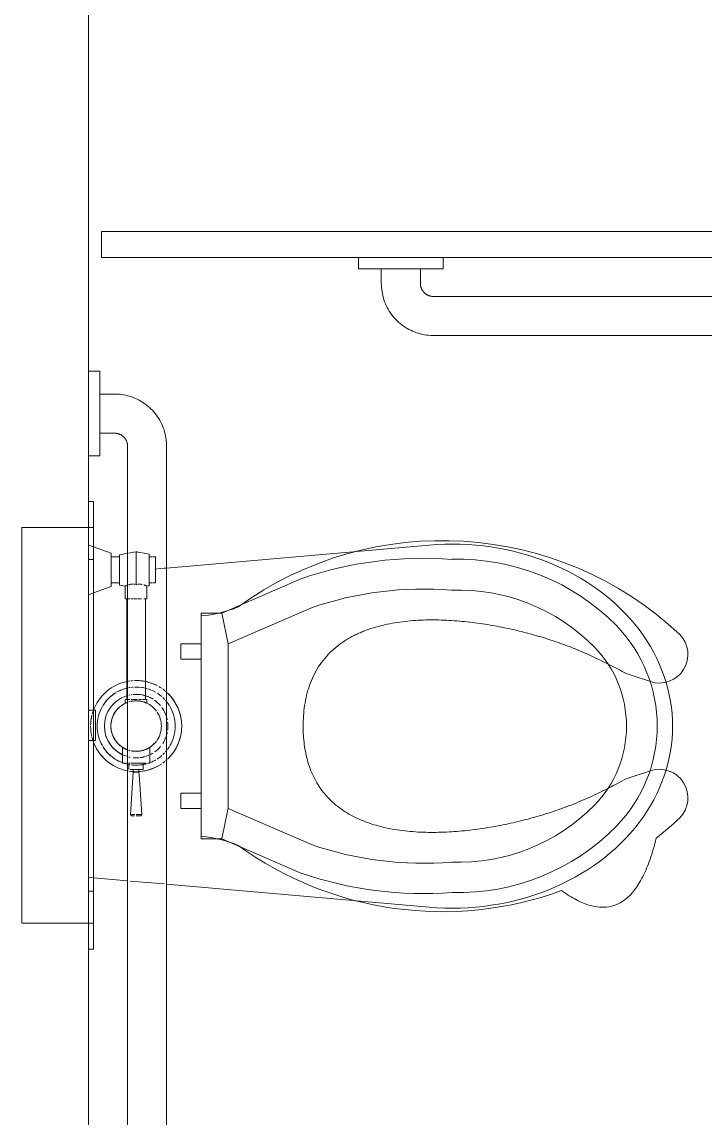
# Model space of a CAD drawing. Header units: inches. Extents: x -449 to 330, y -482 to 598.
# Drawn here: x -365.3 to -339.04, y 78.78 to 120.87 of the extents above; entities that cross this region are included whole.
import ezdxf

# ---------------------------------------------------------------- set-up
doc = ezdxf.new("R2010")
doc.units = ezdxf.units.IN
doc.header["$MEASUREMENT"] = 0
for name, color, linetype, lineweight in [('I-WALL', 2, 'Continuous', 9), ('P-SANR-FIXT', 6, 'Continuous', 9), ('Q-SPCQ', 91, 'Continuous', 9)]:
    doc.layers.add(name, color=color, linetype=linetype, lineweight=lineweight)

# ---------------------------------------------------------------- blocks, each defined once
blk = doc.blocks.new('PLMB-TOILET-WALL HUNG - PLMB-TOILET-WALL HUNG-2661669-Test Fit - Second Floor Plan')
at = {"layer": 'P-SANR-FIXT'}
for p, q in [((-6.069, 2.996), (-6.952, 13.084)), ((6.952, 13.084), (6.07, 3)), ((-3.157, 5.364), (-4.549, 8.564)), ((3.156, 5.361), (4.549, 8.564)), ((-5.65, 8.136), (-4.338, 5.118)), ((4.323, 5.118), (5.635, 8.136)), ((-4.338, 5.118), (-3.157, 5.364)), ((-4.338, 5.118), (-4.338, 4.331)), ((-3.157, 5.364), (3.142, 5.364)), ((3.142, 5.364), (4.326, 5.125)), ((4.323, 4.331), (4.323, 5.118)), ((-4.338, 4.331), (4.323, 4.331)), ((-3.157, 3.543), (-3.157, 4.331)), ((-2.567, 4.331), (-2.567, 3.543)), ((2.567, 3.543), (2.567, 4.331)), ((3.157, 4.331), (3.157, 3.543)), ((-2.567, 3.543), (-3.157, 3.543)), ((3.157, 3.543), (2.567, 3.543)), ((-6.062, 2.91), (-6.067, 2.974)), ((-6.5, 2.578), (-6.5, 2.467)), ((-6.354, 2.578), (-6.5, 2.578)), ((-6.5, 2.578), (-5.5, 2.578)), ((-5.5, 2.578), (-6.354, 2.578)), ((-6.052, 2.797), (-6.061, 2.9)), ((-6.039, 2.647), (-6.05, 2.78)), ((-6.033, 2.578), (-6.037, 2.625)), ((-5.5, 2.472), (-5.5, 2.578)), ((6.061, 2.9), (5.947, 1.6)), ((-6.623, 2.25), (-6.653, 2.08)), ((-6.609, 2.328), (-6.619, 2.274)), ((-6.563, 2.328), (-6.609, 2.328)), ((-6.609, 2.328), (-5.391, 2.328)), ((-6.366, 2.328), (-6.507, 2.328)), ((-6.5, 2.444), (-6.5, 2.328)), ((-6.354, 2.328), (-6.496, 2.328)), ((-6.496, 2.328), (-6.354, 2.328)), ((-5.661, 2.328), (-6.339, 2.328)), ((-5.671, 2.328), (-6.329, 2.328)), ((-6.329, 2.328), (-5.671, 2.328)), ((-5.504, 2.328), (-5.646, 2.328)), ((-5.646, 2.328), (-5.504, 2.328)), ((-5.493, 2.328), (-5.634, 2.328)), ((-5.5, 2.328), (-5.5, 2.444)), ((-5.391, 2.328), (-5.408, 2.328)), ((-5.382, 2.281), (-5.391, 2.328)), ((-4.885, 2.244), (-5.376, 2.244)), ((-4.885, 2.244), (-4.885, 2.228)), ((-4.885, 2.125), (-4.885, 2.244)), ((-4.885, 2.228), (-4.885, 2.125)), ((-1.655, 2.189), (-4.885, 2.189)), ((-4.885, 2.189), (-4.885, 2.131)), ((-4.885, 2.131), (-4.885, 2.189)), ((-1.51, 2.189), (-1.655, 2.189)), ((-1.027, 2.189), (-1.506, 2.189)), ((-0.877, 2.244), (-1.027, 2.244)), ((-1.027, 2.196), (-1.027, 2.243)), ((-1.027, 2.156), (-1.027, 2.071)), ((-1.027, 2.071), (-1.027, 2.156)), ((-1.027, 2.154), (-1.027, 2.087)), ((-1.027, 2.087), (-1.027, 2.154)), ((1.418, 2.354), (0.815, 2.354)), ((1.418, 2.282), (1.418, 2.346)), ((1.418, 2.2), (1.418, 2.145)), ((1.418, 2.145), (1.418, 2.2)), ((1.418, 1.828), (1.418, 2.138)), ((-6.689, 1.875), (-6.698, 1.828)), ((-6.698, 1.828), (-6.682, 1.739)), ((-6.698, 1.828), (-5.44, 1.828)), ((-6.657, 2.056), (-6.685, 1.897)), ((-6.678, 1.72), (-6.66, 1.615)), ((-5.44, 1.828), (-6.65, 1.828)), ((-4.885, 1.91), (-4.885, 2.036)), ((-4.885, 2.01), (-4.885, 1.91)), ((-4.885, 2.008), (-4.885, 1.91)), ((-4.885, 1.91), (-4.885, 2.008)), ((-4.885, 1.877), (-4.885, 1.744)), ((-4.885, 1.744), (-4.885, 1.877)), ((-4.885, 1.877), (-4.885, 1.744)), ((-4.885, 1.744), (-4.885, 1.877)), ((-4.885, 1.716), (-4.885, 1.645)), ((-4.885, 1.621), (-4.885, 1.716)), ((-4.885, 1.716), (-4.885, 1.648)), ((-4.885, 1.648), (-4.885, 1.716)), ((-1.027, 1.931), (-1.027, 2.036)), ((-1.027, 2.01), (-1.027, 1.931)), ((-1.027, 2.008), (-1.027, 1.931)), ((-1.027, 1.931), (-1.027, 2.008)), ((-1.027, 1.877), (-1.027, 1.762)), ((-1.027, 1.762), (-1.027, 1.877)), ((-1.027, 1.877), (-1.027, 1.762)), ((-1.027, 1.762), (-1.027, 1.877)), ((-1.027, 1.762), (-1.027, 1.648)), ((-1.027, 1.648), (-1.027, 1.762)), ((-1.027, 1.762), (-1.027, 1.645)), ((-1.027, 1.634), (-1.027, 1.762)), ((1.668, 2.104), (1.418, 2.104)), ((1.418, 2.067), (1.418, 2.067)), ((1.418, 2.029), (1.418, 1.952)), ((1.418, 1.959), (1.418, 2.029)), ((1.418, 2.029), (1.418, 1.959)), ((1.418, 1.828), (1.418, 1.937)), ((1.418, 1.937), (1.418, 1.828)), ((1.418, 1.931), (1.418, 1.828)), ((1.418, 1.828), (1.418, 1.77)), ((1.418, 1.628), (1.418, 1.828)), ((1.418, 1.766), (1.418, 1.828)), ((1.418, 1.828), (1.418, 1.766)), ((1.418, 1.709), (1.418, 1.628)), ((1.418, 1.629), (1.418, 1.702)), ((1.418, 1.702), (1.418, 1.629)), ((1.668, 2.104), (1.668, 2.067)), ((1.668, 2.067), (1.668, 2.104)), ((1.668, 1.96), (1.668, 2.06)), ((1.668, 2.06), (1.668, 1.828)), ((1.668, 1.828), (1.668, 1.955)), ((1.719, 1.937), (1.668, 1.937)), ((1.668, 1.828), (1.668, 1.937)), ((1.668, 1.937), (1.668, 1.828)), ((1.668, 1.719), (1.668, 1.828)), ((1.668, 1.828), (1.668, 1.719)), ((1.668, 1.702), (1.668, 1.828)), ((1.668, 1.828), (1.668, 1.596)), ((1.668, 1.719), (1.719, 1.719)), ((1.668, 1.596), (1.668, 1.701)), ((1.84, 1.942), (1.761, 1.937)), ((1.761, 1.828), (1.761, 1.937)), ((1.761, 1.937), (1.761, 1.828)), ((1.761, 1.719), (1.761, 1.828)), ((1.761, 1.828), (1.761, 1.719)), ((1.761, 1.719), (3.392, 1.605)), ((3.392, 2.051), (1.853, 1.943)), ((3.44, 2.002), (3.392, 2.051)), ((3.392, 1.828), (3.392, 2.021)), ((3.392, 2.021), (3.392, 1.828)), ((3.392, 1.645), (3.392, 1.777)), ((3.392, 1.777), (3.392, 1.645)), ((3.44, 1.828), (3.44, 2.002)), ((3.44, 2.002), (3.44, 1.828)), ((3.44, 1.653), (3.44, 1.763)), ((3.44, 1.763), (3.44, 1.653)), ((-6.657, 1.6), (-6.646, 1.535)), ((-6.64, 1.503), (-6.584, 1.186)), ((-5.416, 1.186), (-5.376, 1.412)), ((-5.376, 1.412), (-4.885, 1.412)), ((-4.885, 1.586), (-4.885, 1.494)), ((-4.885, 1.494), (-4.885, 1.586)), ((-4.885, 1.57), (-4.885, 1.498)), ((-4.885, 1.498), (-4.885, 1.57)), ((-4.885, 1.467), (-1.655, 1.467)), ((-4.885, 1.412), (-4.885, 1.456)), ((-4.885, 1.428), (-4.885, 1.412)), ((-1.655, 1.467), (-1.51, 1.467)), ((-1.506, 1.467), (-1.027, 1.467)), ((-1.027, 1.586), (-1.027, 1.505)), ((-1.027, 1.505), (-1.027, 1.586)), ((-1.027, 1.57), (-1.027, 1.506)), ((-1.027, 1.506), (-1.027, 1.57)), ((-1.027, 1.413), (-1.027, 1.459)), ((-1.027, 1.412), (-0.877, 1.412)), ((0.815, 1.302), (1.418, 1.302)), ((1.418, 1.589), (1.418, 1.589)), ((1.418, 1.539), (1.418, 1.585)), ((1.418, 1.552), (1.668, 1.552)), ((1.418, 1.492), (1.418, 1.456)), ((1.418, 1.456), (1.418, 1.492)), ((1.418, 1.302), (1.418, 1.413)), ((1.668, 1.589), (1.668, 1.589)), ((3.392, 1.605), (3.438, 1.651)), ((3.392, 1.635), (3.392, 1.635)), ((5.938, 1.5), (5.823, 0.187)), ((-6.64, 0.863), (-6.886, 0.187)), ((-6.533, 0.863), (-6.64, 0.863)), ((-6.64, 0.863), (-5.36, 0.863)), ((-6.584, 1.186), (-5.416, 1.186)), ((-6.369, 0.863), (-6.532, 0.863)), ((-6.5, 1.186), (-6.5, 0.863)), ((-6.354, 0.863), (-6.5, 0.863)), ((-6.5, 0.863), (-6.354, 0.863)), ((-6.354, 1.186), (-6.447, 1.186)), ((-6.447, 1.186), (-6.354, 1.186)), ((-6.364, 1.186), (-6.413, 1.186)), ((-5.645, 0.863), (-6.355, 0.863)), ((-5.658, 0.863), (-6.342, 0.863)), ((-6.342, 0.863), (-5.658, 0.863)), ((-5.675, 1.186), (-6.325, 1.186)), ((-5.682, 1.186), (-6.318, 1.186)), ((-6.318, 1.186), (-5.682, 1.186)), ((-5.553, 1.186), (-5.646, 1.186)), ((-5.646, 1.186), (-5.553, 1.186)), ((-5.5, 0.863), (-5.646, 0.863)), ((-5.646, 0.863), (-5.5, 0.863)), ((-5.587, 1.186), (-5.636, 1.186)), ((-5.468, 0.863), (-5.631, 0.863)), ((-5.5, 0.863), (-5.5, 1.186)), ((-5.367, 0.863), (-5.467, 0.863)), ((-5.114, 0.187), (-5.36, 0.863)), ((-6.886, 0.187), (-6.954, 0)), ((-5.046, 0), (-5.114, 0.187)), ((5.823, 0.187), (5.807, 0))]:
    blk.add_line(p, q, dxfattribs=at)
for centre, radius, start, end in [((-0.008, 16.339), 5.512, 45.6791, 134.3209), ((-0.023, 16.377), 4.293, 89.6916, 134.5053), ((0.023, 16.377), 4.293, 45.4947, 90.3084), ((2.113, 14.203), 8.522, 134.4912, 181.5235), ((-2.129, 14.203), 8.522, 358.4765, 45.5088), ((2.113, 14.203), 7.341, 134.5053, 181.9918), ((-2.113, 14.203), 7.341, 358.0082, 45.4947), ((8.013, 12.871), 14.46, 175.6152, 199.1137), ((8.013, 12.871), 13.279, 175.3479, 198.9228), ((-8.013, 12.871), 13.279, 341.0772, 4.6521), ((-8.028, 12.871), 14.46, 340.8863, 4.3848), ((-0.002, 1.828), 1.75, 90, 136.426), ((-0.002, 1.828), 1.75, 90, 135), ((-0.002, 1.828), 1.75, 43.9142, 90), ((-0.002, 1.828), 1.75, 45, 90), ((-0.002, 1.828), 1.75, 137.2827, 139.8019), ((-0.002, 1.828), 1.75, 137.2827, 139.8019), ((-0.002, 1.828), 1.5, 128.333, 131.2302), ((-0.002, 1.828), 1.5, 128.333, 131.2302), ((-0.002, 1.828), 1.5, 128.333, 131.2302), ((-0.002, 1.828), 1.5, 121.3363, 127.3478), ((-0.002, 1.828), 1.5, 121.3363, 127.3478), ((-0.002, 1.828), 1.5, 121.3363, 127.3478), ((-0.002, 1.828), 1.5, 90, 120), ((-0.002, 1.828), 1.5, 90, 120), ((-0.002, 1.828), 1.5, 90, 120), ((-0.002, 1.828), 1.22, 113.2328, 125.7849), ((-0.002, 1.828), 1.22, 113.2328, 125.7849), ((-0.002, 1.828), 1.22, 113.2328, 125.7849), ((-0.002, 1.828), 1.22, 109.3003, 112.8827), ((-0.002, 1.828), 1.22, 109.3003, 112.8827), ((-0.002, 1.828), 1.22, 109.3003, 112.8827), ((-0.002, 1.828), 1.22, 101.3031, 108.1637), ((-0.002, 1.828), 1.22, 101.3031, 108.1637), ((-0.002, 1.828), 1.22, 101.3031, 108.1637), ((-0.002, 1.828), 1.22, 90, 97.3535), ((-0.002, 1.828), 1.22, 90, 97.3535), ((-0.002, 1.828), 1.22, 90, 97.3535), ((-0.002, 1.828), 1.5, 60, 90), ((-0.002, 1.828), 1.5, 60, 90), ((-0.002, 1.828), 1.5, 60, 90), ((-0.002, 1.828), 1.22, 82.6465, 90), ((-0.002, 1.828), 1.22, 82.6465, 90), ((-0.002, 1.828), 1.22, 82.6465, 90), ((-0.002, 1.828), 1.22, 71.8363, 78.6969), ((-0.002, 1.828), 1.22, 71.8363, 78.6969), ((-0.002, 1.828), 1.22, 71.8363, 78.6969), ((-0.002, 1.828), 1.22, 67.1173, 70.9636), ((-0.002, 1.828), 1.22, 67.1173, 70.9636), ((-0.002, 1.828), 1.22, 67.1173, 70.9636), ((-0.002, 1.828), 1.22, 56.7662, 66.7672), ((-0.002, 1.828), 1.22, 56.7662, 66.7672), ((-0.002, 1.828), 1.22, 56.7662, 66.7672), ((-0.002, 1.828), 1.5, 53.0634, 58.6637), ((-0.002, 1.828), 1.5, 53.0634, 58.6637), ((-0.002, 1.828), 1.5, 53.0634, 58.6637), ((-0.002, 1.828), 1.5, 49.0028, 51.667), ((-0.002, 1.828), 1.5, 49.0028, 51.667), ((-0.002, 1.828), 1.5, 49.0028, 51.667), ((-0.002, 1.828), 1.75, 40.4694, 42.7173), ((-0.002, 1.828), 1.75, 40.4694, 42.7173), ((-0.002, 1.828), 1.75, 152.6712, 182.2778), ((-0.002, 1.828), 1.75, 152.6712, 163.7154), ((-0.002, 1.828), 1.75, 146.374, 150), ((-0.002, 1.828), 1.75, 146.374, 150), ((-0.002, 1.828), 1.75, 140.7918, 144.8171), ((-0.002, 1.828), 1.75, 140.7918, 144.8171), ((-0.002, 1.828), 1.5, 150, 152.6971), ((-0.002, 1.828), 1.5, 150, 152.6971), ((-0.002, 1.828), 1.5, 150, 152.6971), ((-0.002, 1.828), 1.5, 138.9396, 147.427), ((-0.002, 1.828), 1.5, 138.9396, 147.427), ((-0.002, 1.828), 1.5, 138.9396, 147.427), ((-0.002, 1.828), 1.5, 133.0682, 136.7267), ((-0.002, 1.828), 1.5, 133.0682, 136.7267), ((-0.002, 1.828), 1.22, 130.2245, 144.7493), ((-0.002, 1.828), 1.22, 130.2245, 144.7493), ((-0.002, 1.828), 1.22, 130.2245, 144.7493), ((-0.002, 1.828), 0.97, 126, 162), ((-0.002, 1.828), 0.97, 126, 162), ((-0.002, 1.828), 0.97, 126, 162), ((-0.002, 1.828), 0.97, 126, 162), ((-0.002, 1.828), 0.97, 126, 162), ((-0.002, 1.828), 0.97, 90, 123.5487), ((-0.002, 1.828), 0.97, 90, 123.5487), ((-0.002, 1.828), 0.97, 90, 123.5487), ((-0.002, 1.828), 0.97, 90, 123.5487), ((-0.002, 1.828), 0.97, 90, 123.5487), ((-0.002, 1.828), 0.97, 56.4513, 90), ((-0.002, 1.828), 0.97, 56.4513, 90), ((-0.002, 1.828), 0.97, 56.4513, 90), ((-0.002, 1.828), 0.97, 56.4513, 90), ((-0.002, 1.828), 0.97, 56.4513, 90), ((-0.002, 1.828), 0.97, 18, 54), ((-0.002, 1.828), 0.97, 18, 54), ((-0.002, 1.828), 0.97, 18.9277, 54), ((-0.002, 1.828), 0.97, 18.9277, 54), ((-0.002, 1.828), 0.97, 18.9277, 54), ((-0.002, 1.828), 1.22, 35.8525, 49.7755), ((-0.002, 1.828), 1.22, 35.8525, 49.7755), ((-0.002, 1.828), 1.22, 35.8525, 49.7755), ((-0.002, 1.828), 1.5, 43.355, 46.9318), ((-0.002, 1.828), 1.5, 43.355, 46.9318), ((-0.002, 1.828), 1.5, 32.573, 41.0604), ((-0.002, 1.828), 1.5, 32.573, 41.0604), ((-0.002, 1.828), 1.5, 32.573, 41.0604), ((-0.002, 1.828), 1.5, 27.3029, 30), ((-0.002, 1.828), 1.5, 27.3029, 30), ((-0.002, 1.828), 1.5, 27.3029, 30), ((-0.002, 1.828), 1.75, 35.6494, 39.2082), ((-0.002, 1.828), 1.75, 35.6494, 39.2082), ((-0.002, 1.828), 1.75, 30, 33.626), ((-0.002, 1.828), 1.75, 30, 33.626), ((-0.002, 1.828), 1.75, 350.5863, 29.2793), ((-0.002, 1.828), 1.75, 15, 29.2793), ((-0.002, 1.828), 1.75, 165.5284, 182.2778), ((-0.002, 1.828), 1.5, 168.7199, 182.6111), ((-0.002, 1.828), 1.5, 168.7199, 170.881), ((-0.002, 1.828), 1.5, 168.7199, 170.881), ((-0.002, 1.828), 1.5, 164.3442, 167.7852), ((-0.002, 1.828), 1.5, 165.568, 167.7852), ((-0.002, 1.828), 1.5, 165.568, 167.7852), ((-0.002, 1.828), 1.5, 153.3158, 163.1164), ((-0.002, 1.828), 1.5, 153.3158, 163.1164), ((-0.002, 1.828), 1.5, 153.3158, 163.1164), ((-0.002, 1.828), 1.22, 163.4865, 185.1694), ((-0.002, 1.828), 1.22, 163.4865, 169.1123), ((-0.002, 1.828), 1.22, 163.4865, 169.1123), ((-0.002, 1.828), 1.22, 156.6906, 162), ((-0.002, 1.828), 1.22, 156.6906, 162), ((-0.002, 1.828), 1.22, 156.6906, 162), ((-0.002, 1.828), 1.22, 147.8733, 156.0273), ((-0.002, 1.828), 1.22, 147.8733, 156.0273), ((-0.002, 1.828), 1.22, 147.8733, 156.0273), ((-0.002, 1.828), 0.97, 162.885, 191.5619), ((-0.002, 1.828), 0.97, 162.885, 191.5619), ((-0.002, 1.828), 0.97, 162.885, 191.5619), ((-0.002, 1.828), 0.97, 162.885, 191.5619), ((-0.002, 1.828), 0.97, 162.885, 191.5619), ((-0.002, 1.828), 0.97, 348.8323, 17.757), ((-0.002, 1.828), 0.97, 348.8323, 17.757), ((-0.002, 1.828), 0.97, 348.8323, 17.2038), ((-0.002, 1.828), 0.97, 348.8323, 17.2038), ((-0.002, 1.828), 0.97, 348.8323, 17.2038), ((-0.002, 1.828), 1.22, 24.7128, 32.1267), ((-0.002, 1.828), 1.22, 26.3218, 32.1267), ((-0.002, 1.828), 1.22, 26.3218, 32.1267), ((-0.002, 1.828), 1.22, 18, 23.3094), ((-0.002, 1.828), 1.22, 6.9915, 16.5135), ((-0.002, 1.828), 1.22, 14.3433, 16.5135), ((-0.002, 1.828), 1.22, 14.3433, 16.5135), ((-0.002, 1.828), 1.22, 12.0766, 14.1831), ((-0.002, 1.828), 1.22, 12.0766, 14.1831), ((-0.002, 1.828), 1.5, 20.9914, 27.2542), ((-0.002, 1.828), 1.5, 20.9914, 27.2542), ((-0.002, 1.828), 1.5, 16.8836, 27.2542), ((-0.002, 1.828), 1.5, 12.2148, 15.6558), ((-0.002, 1.828), 1.5, 12.2148, 14.8072), ((-0.002, 1.828), 1.5, 12.2148, 14.8072), ((-0.002, 1.828), 1.5, 9.5665, 11.9394), ((-0.002, 1.828), 1.5, 9.5665, 11.9394), ((-0.002, 1.828), 1.5, 352.6389, 11.9394), ((-0.002, 1.828), 1.75, 350.5863, 14.4716), ((-0.002, 1.828), 1.75, 183.7111, 186.6935), ((-0.002, 1.828), 1.75, 183.7111, 186.6935), ((-0.002, 1.828), 1.5, 176.1133, 182.6111), ((-0.002, 1.828), 1.5, 176.1133, 182.6111), ((-0.002, 1.828), 1.5, 184.3296, 187.216), ((-0.002, 1.828), 1.5, 184.3296, 187.216), ((-0.002, 1.828), 1.5, 184.3296, 187.7736), ((-0.002, 1.828), 1.22, 173.0085, 185.1694), ((-0.002, 1.828), 1.22, 173.0085, 185.1694), ((-0.002, 1.828), 1.22, 6.9978, 10.0475), ((-0.002, 1.828), 1.22, 6.9978, 10.0475), ((-0.002, 1.828), 1.22, 354.8306, 5.3198), ((-0.002, 1.828), 1.22, 2.2489, 5.0412), ((-0.002, 1.828), 1.22, 2.2489, 5.0412), ((-0.002, 1.828), 1.22, 354.9588, 357.4676), ((-0.002, 1.828), 1.22, 354.9588, 357.4676), ((-0.002, 1.828), 1.5, 357.9395, 8.7191), ((-0.002, 1.828), 1.5, 357.9395, 8.7191), ((-0.002, 1.828), 1.5, 352.6389, 357.5465), ((-0.002, 1.828), 1.5, 352.6389, 357.5465), ((-0.002, 1.828), 1.75, 187.7976, 189.6706), ((-0.002, 1.828), 1.75, 187.7976, 189.6706), ((-0.002, 1.828), 1.75, 191.005, 250.0144), ((-0.002, 1.828), 1.75, 191.005, 250.0144), ((-0.002, 1.828), 1.5, 189.0972, 191.2601), ((-0.002, 1.828), 1.5, 189.0972, 191.2601), ((-0.002, 1.828), 1.5, 189.0972, 191.2601), ((-0.002, 1.828), 1.5, 192.8316, 210), ((-0.002, 1.828), 1.5, 195.6558, 210), ((-0.002, 1.828), 1.5, 195.6558, 210), ((-0.002, 1.828), 1.22, 186.9915, 189.2324), ((-0.002, 1.828), 1.22, 190.8616, 193.4157), ((-0.002, 1.828), 1.22, 190.8616, 193.4157), ((-0.002, 1.828), 1.22, 190.8616, 193.4157), ((-0.002, 1.828), 1.22, 198, 270), ((-0.002, 1.828), 1.22, 198, 270), ((-0.002, 1.828), 1.22, 198, 270), ((-0.002, 1.828), 0.97, 193.662, 196.8426), ((-0.002, 1.828), 0.97, 193.662, 196.8426), ((-0.002, 1.828), 0.97, 193.662, 196.8426), ((-0.002, 1.828), 0.97, 193.662, 196.8426), ((-0.002, 1.828), 0.97, 193.662, 196.8426), ((-0.002, 1.828), 0.97, 199.5414, 270), ((-0.002, 1.828), 0.97, 199.5414, 234), ((-0.002, 1.828), 0.97, 199.5414, 270), ((-0.002, 1.828), 0.97, 199.5414, 270), ((-0.002, 1.828), 0.97, 199.5414, 270), ((-0.002, 1.828), 0.97, 270, 339.9012), ((-0.002, 1.828), 0.97, 270, 339.9012), ((-0.002, 1.828), 0.97, 270, 339.9012), ((-0.002, 1.828), 0.97, 270, 339.9012), ((-0.002, 1.828), 1.22, 270, 342), ((-0.002, 1.828), 1.22, 270, 333.6782), ((-0.002, 1.828), 1.22, 270, 333.6782), ((-0.002, 1.828), 1.75, 288.1945, 348.7574), ((-0.002, 1.828), 1.75, 288.3025, 348.7574), ((-0.002, 1.828), 0.97, 306, 339.9012), ((-0.002, 1.828), 0.97, 343.4052, 346.338), ((-0.002, 1.828), 0.97, 343.4052, 346.338), ((-0.002, 1.828), 0.97, 343.4052, 346.338), ((-0.002, 1.828), 0.97, 343.4052, 346.338), ((-0.002, 1.828), 0.97, 343.4052, 346.338), ((-0.002, 1.828), 1.22, 346.8321, 349.1384), ((-0.002, 1.828), 1.5, 330, 346.8836), ((-0.002, 1.828), 1.5, 330, 339.0086), ((-0.002, 1.828), 1.5, 330, 339.0086), ((-0.002, 1.828), 1.5, 348.995, 350.9028), ((-0.002, 1.828), 1.5, 211.1945, 238.6637), ((-0.002, 1.828), 1.5, 211.1945, 223.2733), ((-0.002, 1.828), 1.5, 211.1945, 238.6637), ((-0.002, 1.828), 0.97, 234, 270), ((-0.002, 1.828), 0.97, 270, 306), ((-0.002, 1.828), 1.5, 301.3363, 328.8055), ((-0.002, 1.828), 1.5, 301.3363, 328.8055), ((-0.002, 1.828), 1.5, 316.7267, 328.8055), ((-0.002, 1.828), 1.5, 226.9318, 238.6637), ((-0.002, 1.828), 1.5, 240, 270), ((-0.002, 1.828), 1.5, 240, 270), ((-0.002, 1.828), 1.5, 240, 270), ((-0.002, 1.828), 1.5, 270, 300), ((-0.002, 1.828), 1.5, 270, 300), ((-0.002, 1.828), 1.5, 270, 300), ((-0.002, 1.828), 1.5, 301.3363, 313.0682), ((-0.002, 1.828), 1.75, 250.0144, 251.7617), ((-0.002, 1.828), 1.75, 250.0144, 251.6975), ((-0.002, 1.828), 1.75, 252.3604, 254.9222), ((-0.002, 1.828), 1.75, 252.3604, 254.9222), ((-0.002, 1.828), 1.75, 256.1621, 268.9847), ((-0.002, 1.828), 1.75, 256.1621, 268.9847), ((-0.002, 1.828), 1.75, 270, 283.0473), ((-0.002, 1.828), 1.75, 270, 283.0473), ((-0.002, 1.828), 1.75, 284.0226, 286.2077), ((-0.002, 1.828), 1.75, 284.0226, 286.2077), ((-0.002, 1.828), 1.75, 286.6423, 288.1945), ((-0.002, 1.828), 1.75, 286.6423, 288.1945)]:
    blk.add_arc(centre, radius, start, end, dxfattribs=at)
blk.add_ellipse((0, 13.976), major_axis=(0, 8.465), ratio=0.825581, start_param=4.606811, end_param=7.95956, dxfattribs=at)
for points, knots in [([(-5.425, 2.123), (-5.425, 2.125), (-5.423, 2.13), (-5.421, 2.139), (-5.415, 2.154), (-5.407, 2.174), (-5.4, 2.192), (-5.394, 2.204), (-5.391, 2.212), (-5.388, 2.22), (-5.385, 2.228), (-5.379, 2.24), (-5.377, 2.244), (-5.376, 2.244)], [-0.5, -0.5, -0.5, -0.5, -0.484375, -0.46875, -0.4375, -0.375, -0.3125, -0.28125, -0.25, -0.21875, -0.1875, -0.125, 0, 0, 0, 0]), ([(-5.391, 2.212), (-5.392, 2.209), (-5.394, 2.204), (-5.4, 2.192), (-5.407, 2.174), (-5.415, 2.154), (-5.421, 2.139), (-5.423, 2.13), (-5.425, 2.125), (-5.425, 2.123)], [-0.75, -0.75, -0.75, -0.75, -0.71875, -0.6875, -0.625, -0.5625, -0.53125, -0.515625, -0.5, -0.5, -0.5, -0.5]), ([(-5.376, 2.244), (-5.377, 2.244), (-5.379, 2.24), (-5.385, 2.228), (-5.388, 2.22), (-5.39, 2.215), (-5.391, 2.212)], [-1, -1, -1, -1, -0.875, -0.8125, -0.78125, -0.75, -0.75, -0.75, -0.75]), ([(-0.922, 2.135), (-0.92, 2.141), (-0.914, 2.157), (-0.906, 2.176), (-0.9, 2.192), (-0.896, 2.203), (-0.893, 2.212), (-0.888, 2.223), (-0.882, 2.239), (-0.879, 2.244), (-0.877, 2.244)], [0.7634839, 0.7634839, 0.7634839, 0.7634839, 0.7857143, 0.8214286, 0.8392857, 0.8571429, 0.875, 0.8928571, 0.9285714, 1, 1, 1, 1]), ([(-0.896, 2.202), (-0.897, 2.199), (-0.9, 2.192), (-0.906, 2.176), (-0.914, 2.157), (-0.92, 2.141), (-0.922, 2.135)], [0.14285714, 0.14285714, 0.14285714, 0.14285714, 0.16071429, 0.17857143, 0.21428571, 0.23651612, 0.23651612, 0.23651612, 0.23651612]), ([(-0.877, 2.244), (-0.879, 2.244), (-0.882, 2.239), (-0.888, 2.223), (-0.893, 2.212), (-0.895, 2.206), (-0.896, 2.202)], [0, 0, 0, 0, 0.0714286, 0.1071429, 0.125, 0.1428571, 0.1428571, 0.1428571, 0.1428571]), ([(0.814, 2.353), (0.814, 2.353), (0.815, 2.351), (0.819, 2.345), (0.822, 2.34)], [0.50009069, 0.50009069, 0.50009069, 0.50009069, 0.53571429, 0.57142857, 0.57142857, 0.57142857, 0.57142857]), ([(0.822, 2.34), (0.819, 2.345), (0.815, 2.351), (0.814, 2.353), (0.814, 2.353), (0.814, 2.353)], [0.42857143, 0.42857143, 0.42857143, 0.42857143, 0.46428571, 0.5, 0.50009069, 0.50009069, 0.50009069, 0.50009069]), ([(0.869, 2.254), (0.866, 2.26), (0.858, 2.277), (0.845, 2.302), (0.835, 2.318), (0.831, 2.325), (0.83, 2.326)], [0.30156368, 0.30156368, 0.30156368, 0.30156368, 0.32142857, 0.35714286, 0.39285714, 0.39590374, 0.39590374, 0.39590374, 0.39590374]), ([(0.877, 2.239), (0.879, 2.233), (0.89, 2.209), (0.902, 2.181), (0.91, 2.158), (0.91, 2.157)], [0.71472113, 0.71472113, 0.71472113, 0.71472113, 0.73214286, 0.78571429, 0.78624419, 0.78624419, 0.78624419, 0.78624419]), ([(0.914, 2.148), (0.913, 2.151), (0.906, 2.17), (0.893, 2.202), (0.882, 2.227), (0.877, 2.239)], [0.20737899, 0.20737899, 0.20737899, 0.20737899, 0.21428571, 0.25, 0.28571429, 0.28571429, 0.28571429, 0.28571429]), ([(0.923, 2.121), (0.926, 2.109), (0.932, 2.089), (0.938, 2.068), (0.94, 2.059)], [0.81353969, 0.81353969, 0.81353969, 0.81353969, 0.83928571, 0.85714286, 0.85714286, 0.85714286, 0.85714286]), ([(-5.441, 2.06), (-5.441, 2.06), (-5.444, 2.049), (-5.448, 2.031), (-5.451, 2.007), (-5.452, 1.988), (-5.453, 1.969), (-5.453, 1.943), (-5.452, 1.922), (-5.451, 1.907), (-5.451, 1.905)], [-0.3755513, -0.3755513, -0.3755513, -0.3755513, -0.375, -0.3125, -0.28125, -0.25, -0.21875, -0.1875, -0.125, -0.1179533, -0.1179533, -0.1179533, -0.1179533]), ([(-5.451, 1.905), (-5.451, 1.907), (-5.452, 1.922), (-5.453, 1.943), (-5.453, 1.969), (-5.452, 1.988), (-5.451, 2.007), (-5.448, 2.031), (-5.444, 2.049), (-5.441, 2.06), (-5.441, 2.06)], [-0.8820467, -0.8820467, -0.8820467, -0.8820467, -0.875, -0.8125, -0.78125, -0.75, -0.71875, -0.6875, -0.625, -0.6244487, -0.6244487, -0.6244487, -0.6244487]), ([(-5.452, 1.718), (-5.453, 1.714), (-5.453, 1.703), (-5.453, 1.686), (-5.452, 1.667), (-5.451, 1.649), (-5.448, 1.631), (-5.447, 1.62), (-5.446, 1.615)], [-0.8314085, -0.8314085, -0.8314085, -0.8314085, -0.8125, -0.78125, -0.75, -0.71875, -0.6875, -0.6606043, -0.6606043, -0.6606043, -0.6606043]), ([(-5.446, 1.615), (-5.447, 1.62), (-5.448, 1.631), (-5.451, 1.649), (-5.452, 1.667), (-5.453, 1.686), (-5.453, 1.703), (-5.453, 1.714), (-5.453, 1.718)], [-0.3393957, -0.3393957, -0.3393957, -0.3393957, -0.3125, -0.28125, -0.25, -0.21875, -0.1875, -0.1685915, -0.1685915, -0.1685915, -0.1685915]), ([(-5.44, 1.828), (-5.446, 1.8), (-5.449, 1.772), (-5.451, 1.744), (-5.451, 1.742)], [-1, -1, -1, -1, -0.875, -0.8697106, -0.8697106, -0.8697106, -0.8697106]), ([(-5.451, 1.742), (-5.451, 1.744), (-5.449, 1.772), (-5.446, 1.8), (-5.44, 1.828)], [-0.1302894, -0.1302894, -0.1302894, -0.1302894, -0.125, 0, 0, 0, 0]), ([(-0.967, 1.922), (-0.968, 1.907), (-0.969, 1.891), (-0.97, 1.876), (-0.97, 1.875)], [0.42857143, 0.42857143, 0.42857143, 0.42857143, 0.46428571, 0.46442888, 0.46442888, 0.46442888, 0.46442888]), ([(-0.97, 1.875), (-0.97, 1.876), (-0.969, 1.891), (-0.968, 1.907), (-0.967, 1.922)], [0.53557112, 0.53557112, 0.53557112, 0.53557112, 0.53571429, 0.57142857, 0.57142857, 0.57142857, 0.57142857]), ([(-0.943, 2.059), (-0.943, 2.056), (-0.947, 2.04), (-0.954, 2.01), (-0.961, 1.969), (-0.965, 1.941), (-0.966, 1.928)], [0.3134993, 0.3134993, 0.3134993, 0.3134993, 0.3214286, 0.3571429, 0.3928571, 0.4235631, 0.4235631, 0.4235631, 0.4235631]), ([(-0.966, 1.928), (-0.965, 1.941), (-0.961, 1.969), (-0.954, 2.01), (-0.947, 2.04), (-0.943, 2.056), (-0.943, 2.059)], [0.5764369, 0.5764369, 0.5764369, 0.5764369, 0.6071429, 0.6428571, 0.6785714, 0.6865007, 0.6865007, 0.6865007, 0.6865007]), ([(-0.965, 1.718), (-0.964, 1.709), (-0.961, 1.684), (-0.956, 1.655), (-0.952, 1.636), (-0.95, 1.631)], [0.58433901, 0.58433901, 0.58433901, 0.58433901, 0.60714286, 0.64285714, 0.65658372, 0.65658372, 0.65658372, 0.65658372]), ([(-0.95, 1.631), (-0.952, 1.636), (-0.956, 1.655), (-0.961, 1.684), (-0.964, 1.709), (-0.965, 1.718)], [0.34341628, 0.34341628, 0.34341628, 0.34341628, 0.35714286, 0.39285714, 0.41566099, 0.41566099, 0.41566099, 0.41566099]), ([(0.941, 2.056), (0.945, 2.04), (0.952, 2.005), (0.958, 1.969), (0.961, 1.95)], [0.85940884, 0.85940884, 0.85940884, 0.85940884, 0.89285714, 0.92881363, 0.92881363, 0.92881363, 0.92881363]), ([(0.967, 1.879), (0.965, 1.903), (0.961, 1.946), (0.952, 2.005), (0.945, 2.04), (0.941, 2.056)], [0.0291386, 0.0291386, 0.0291386, 0.0291386, 0.0714286, 0.1071429, 0.1410695, 0.1410695, 0.1410695, 0.1410695]), ([(0.949, 1.638), (0.95, 1.642), (0.956, 1.673), (0.963, 1.716), (0.965, 1.759), (0.966, 1.77)], [0.88501695, 0.88501695, 0.88501695, 0.88501695, 0.89285714, 0.94642857, 0.96662373, 0.96662373, 0.96662373, 0.96662373]), ([(0.96, 1.706), (0.96, 1.706), (0.958, 1.687), (0.954, 1.664), (0.95, 1.642), (0.949, 1.638)], [0.07118637, 0.07118637, 0.07118637, 0.07118637, 0.07142857, 0.10714286, 0.11459334, 0.11459334, 0.11459334, 0.11459334]), ([(0.961, 1.944), (0.962, 1.937), (0.964, 1.915), (0.966, 1.893), (0.966, 1.878)], [0.93198493, 0.93198493, 0.93198493, 0.93198493, 0.94642857, 0.97096019, 0.97096019, 0.97096019, 0.97096019]), ([(-5.442, 1.596), (-5.442, 1.596), (-5.439, 1.584), (-5.435, 1.568), (-5.43, 1.55), (-5.428, 1.542), (-5.427, 1.538), (-5.426, 1.537)], [-0.6254637, -0.6254637, -0.6254637, -0.6254637, -0.625, -0.5625, -0.53125, -0.515625, -0.5081928, -0.5081928, -0.5081928, -0.5081928]), ([(-5.426, 1.537), (-5.427, 1.538), (-5.428, 1.542), (-5.43, 1.55), (-5.435, 1.568), (-5.439, 1.584), (-5.442, 1.596), (-5.442, 1.596)], [-0.4918072, -0.4918072, -0.4918072, -0.4918072, -0.484375, -0.46875, -0.4375, -0.375, -0.3745363, -0.3745363, -0.3745363, -0.3745363]), ([(-5.414, 1.498), (-5.412, 1.493), (-5.406, 1.479), (-5.4, 1.464), (-5.394, 1.452), (-5.392, 1.446), (-5.391, 1.444)], [-0.4187727, -0.4187727, -0.4187727, -0.4187727, -0.375, -0.3125, -0.28125, -0.25, -0.25, -0.25, -0.25]), ([(-5.376, 1.412), (-5.377, 1.412), (-5.379, 1.416), (-5.385, 1.428), (-5.388, 1.436), (-5.391, 1.444), (-5.394, 1.452), (-5.4, 1.464), (-5.406, 1.479), (-5.412, 1.493), (-5.414, 1.498)], [-1, -1, -1, -1, -0.875, -0.8125, -0.78125, -0.75, -0.71875, -0.6875, -0.625, -0.5812273, -0.5812273, -0.5812273, -0.5812273]), ([(-5.391, 1.444), (-5.39, 1.441), (-5.388, 1.436), (-5.385, 1.428), (-5.379, 1.416), (-5.377, 1.412), (-5.376, 1.412)], [-0.25, -0.25, -0.25, -0.25, -0.21875, -0.1875, -0.125, 0, 0, 0, 0]), ([(-0.914, 1.5), (-0.911, 1.491), (-0.906, 1.479), (-0.9, 1.464), (-0.896, 1.453), (-0.893, 1.444), (-0.888, 1.432), (-0.882, 1.417), (-0.879, 1.412), (-0.877, 1.412)], [0.7897424, 0.7897424, 0.7897424, 0.7897424, 0.8214286, 0.8392857, 0.8571429, 0.875, 0.8928571, 0.9285714, 1, 1, 1, 1]), ([(-0.877, 1.412), (-0.879, 1.412), (-0.882, 1.417), (-0.888, 1.432), (-0.893, 1.444), (-0.896, 1.453), (-0.9, 1.464), (-0.906, 1.479), (-0.911, 1.491), (-0.914, 1.5)], [0, 0, 0, 0, 0.0714286, 0.1071429, 0.125, 0.1428571, 0.1607143, 0.1785714, 0.2102576, 0.2102576, 0.2102576, 0.2102576]), ([(0.822, 1.315), (0.819, 1.311), (0.815, 1.305), (0.813, 1.302), (0.815, 1.305), (0.822, 1.316), (0.837, 1.34), (0.856, 1.375), (0.873, 1.408), (0.888, 1.442), (0.9, 1.471), (0.908, 1.491)], [0.4285714, 0.4285714, 0.4285714, 0.4285714, 0.4642857, 0.5, 0.5357143, 0.5714286, 0.625, 0.6785714, 0.7053571, 0.7321429, 0.7800997, 0.7800997, 0.7800997, 0.7800997]), ([(0.876, 1.417), (0.871, 1.405), (0.86, 1.383), (0.844, 1.354), (0.831, 1.33), (0.824, 1.32), (0.822, 1.315)], [0.2857143, 0.2857143, 0.2857143, 0.2857143, 0.3214286, 0.3571429, 0.3928571, 0.428453, 0.428453, 0.428453, 0.428453]), ([(0.908, 1.491), (0.903, 1.478), (0.892, 1.452), (0.882, 1.429), (0.877, 1.417)], [0.21937786, 0.21937786, 0.21937786, 0.21937786, 0.25, 0.28527887, 0.28527887, 0.28527887, 0.28527887]), ([(0.926, 1.546), (0.929, 1.554), (0.934, 1.571), (0.938, 1.589), (0.94, 1.597)], [0.82111601, 0.82111601, 0.82111601, 0.82111601, 0.83928571, 0.85714286, 0.85714286, 0.85714286, 0.85714286])]:
    blk.add_open_spline(points, degree=3, knots=knots, dxfattribs=at)
for points in [[(0.94, 2.059), (0.935, 2.08), (0.929, 2.101), (0.923, 2.121)], [(-5.448, 1.876), (-5.446, 1.86), (-5.443, 1.844), (-5.44, 1.828)], [(-5.44, 1.828), (-5.443, 1.844), (-5.446, 1.86), (-5.448, 1.876)], [(0.966, 1.77), (0.965, 1.751), (0.963, 1.732), (0.961, 1.714)], [(0.94, 1.596), (0.936, 1.579), (0.931, 1.562), (0.926, 1.546)]]:
    blk.add_open_spline(points, degree=3, dxfattribs=at)
blk = doc.blocks.new('Toilet-Accessory-Kohler-Stronghold-Seat-K-4731-S - 0-White-2661670-Test Fit - Second Floor Plan')
at = {"layer": 'Q-SPCQ'}
blk.add_line((4.486, -15.159), (-3.986, -15.159), dxfattribs=at)
for centre, radius, start, end in [((-2.507, 2.442), 1.101, 342.0438, 134.1948), ((3.007, 2.442), 1.101, 45.8052, 197.9562), ((6.493, -5.896), 13.368, 136.9397, 215.946), ((-5.993, -5.896), 13.368, 37.9489, 43.0603), ((-53.148, 18.854), 54.335, 341.0035, 342.0438), ((53.648, 18.854), 54.335, 197.9562, 198.9965), ((-5.993, -5.896), 13.368, 324.054, 20.0511), ((-8.495, -15.504), 4.523, 4.3746, 22.9101), ((8.995, -15.504), 4.523, 157.0899, 175.6254)]:
    blk.add_arc(centre, radius, start, end, dxfattribs=at)
for points, knots in [([(4.548, 2.325), (4.842, 2.253), (5.38, 2.097), (6.042, 1.82), (6.729, 1.394), (7.224, 0.756), (7.233, -0.024), (6.948, -0.732), (6.709, -1.115), (6.565, -1.313)], [-1, -1, -1, -1, -0.888889, -0.777778, -0.666667, -0.444444, -0.222222, -0.111111, 0, 0, 0, 0]), ([(-1.772, 1.167), (-1.883, 0.966), (-2.098, 0.559), (-2.406, -0.068), (-2.685, -0.703), (-2.934, -1.349), (-3.153, -2.011), (-3.345, -2.688), (-3.505, -3.37), (-3.642, -4.084), (-3.751, -4.842), (-3.82, -5.638), (-3.839, -6.433), (-3.803, -7.096), (-3.738, -7.623), (-3.679, -7.95), (-3.62, -8.209), (-3.57, -8.402), (-3.513, -8.593), (-3.449, -8.781), (-3.377, -8.967), (-3.298, -9.151), (-3.211, -9.331), (-3.115, -9.504), (-3.01, -9.673), (-2.858, -9.893), (-2.648, -10.149), (-2.358, -10.421), (-2.04, -10.658), (-1.692, -10.85), (-1.384, -10.979), (-1.133, -11.061), (-0.874, -11.129), (-0.545, -11.191), (-0.151, -11.236), (0.116, -11.244), (0.25, -11.242)], [-1, -1, -1, -1, -0.953947, -0.907895, -0.861842, -0.815789, -0.769737, -0.723684, -0.677632, -0.631579, -0.578947, -0.526316, -0.473684, -0.421053, -0.394737, -0.368421, -0.355263, -0.342105, -0.328947, -0.315789, -0.302632, -0.289474, -0.276316, -0.263158, -0.25, -0.236842, -0.210526, -0.184211, -0.157895, -0.131579, -0.105263, -0.092105, -0.078947, -0.052632, -0.026316, 0, 0, 0, 0]), ([(0.25, -11.242), (0.486, -11.245), (0.834, -11.224), (1.293, -11.146), (1.636, -11.064), (1.961, -10.95), (2.279, -10.806), (2.576, -10.631), (2.856, -10.42), (3.113, -10.182), (3.339, -9.921), (3.539, -9.634), (3.713, -9.335), (3.835, -9.07), (3.921, -8.854), (4.001, -8.637), (4.084, -8.357), (4.17, -8.001), (4.237, -7.626), (4.303, -7.098), (4.339, -6.436), (4.32, -5.639), (4.251, -4.844), (4.138, -4.051), (4.011, -3.404), (3.891, -2.887), (3.791, -2.5), (3.682, -2.117), (3.562, -1.735), (3.426, -1.339), (3.279, -0.946), (3.124, -0.567), (2.962, -0.196), (2.793, 0.161), (2.563, 0.624), (2.39, 0.954), (2.272, 1.167)], [-1, -1, -1, -1, -0.953947, -0.930921, -0.907895, -0.884868, -0.861842, -0.838816, -0.815789, -0.792763, -0.769737, -0.746711, -0.723684, -0.700658, -0.689145, -0.677632, -0.654605, -0.631579, -0.605263, -0.578947, -0.526316, -0.473684, -0.421053, -0.368421, -0.315789, -0.289474, -0.263158, -0.236842, -0.210526, -0.184211, -0.157895, -0.131579, -0.105263, -0.078947, -0.052632, 0, 0, 0, 0])]:
    blk.add_open_spline(points, degree=3, knots=knots, dxfattribs=at)
blk = doc.blocks.new('Seat-Cover-Dispenser_Bobrick_B-301 _1_ - B-301-2600247-Test Fit - Second Floor Plan')
at = {"layer": 'Q-SPCQ'}
for p, q in [((-362.737, 85.268), (-362.737, 102.456)), ((-362.549, 102.456), (-362.737, 102.456)), ((-362.549, 102.456), (-362.737, 102.456)), ((-362.549, 101.456), (-362.549, 102.456)), ((-362.549, 102.456), (-362.549, 85.268)), ((-365.299, 86.268), (-365.299, 101.456)), ((-362.737, 101.456), (-365.299, 101.456)), ((-362.737, 101.456), (-362.737, 86.268)), ((-362.549, 101.456), (-362.737, 101.456)), ((-362.549, 101.456), (-362.737, 101.456)), ((-362.549, 101.456), (-362.737, 101.456)), ((-362.549, 101.456), (-362.737, 101.456)), ((-362.549, 100.226), (-362.549, 101.456)), ((-362.549, 86.268), (-362.549, 101.456)), ((-362.549, 101.456), (-362.549, 100.226)), ((-362.549, 101.456), (-362.549, 100.226)), ((-362.549, 86.268), (-362.549, 101.456)), ((-362.737, 100.226), (-362.549, 100.226)), ((-362.549, 100.226), (-362.737, 100.226)), ((-362.737, 87.498), (-362.737, 100.226)), ((-362.737, 100.226), (-362.737, 87.498)), ((-362.549, 94.423), (-362.549, 100.226)), ((-362.549, 100.226), (-362.549, 94.423)), ((-362.549, 100.226), (-362.549, 94.423)), ((-362.549, 87.498), (-362.549, 100.226)), ((-362.549, 100.226), (-362.549, 87.498)), ((-362.549, 94.442), (-362.737, 94.442)), ((-362.737, 94.442), (-362.737, 94.423)), ((-362.737, 93.282), (-362.737, 94.442)), ((-362.737, 94.423), (-362.737, 94.205)), ((-362.471, 94.442), (-362.549, 94.442)), ((-362.549, 94.272), (-362.549, 94.337)), ((-362.549, 94.337), (-362.549, 94.272)), ((-362.549, 94.337), (-362.549, 94.272)), ((-362.471, 94.442), (-362.471, 93.282)), ((-362.471, 94.423), (-362.471, 94.442)), ((-362.471, 93.452), (-362.471, 94.423)), ((-362.549, 94.152), (-362.549, 94.237)), ((-362.549, 94.237), (-362.549, 94.152)), ((-362.549, 94.237), (-362.549, 94.152)), ((-362.549, 93.712), (-362.549, 94.111)), ((-362.549, 94.111), (-362.549, 93.712)), ((-362.549, 94.111), (-362.549, 93.712)), ((-362.737, 93.519), (-362.737, 93.452)), ((-362.737, 93.452), (-362.737, 93.302)), ((-362.549, 93.572), (-362.549, 93.671)), ((-362.549, 93.671), (-362.549, 93.572)), ((-362.549, 93.671), (-362.549, 93.572)), ((-362.549, 93.452), (-362.549, 93.537)), ((-362.549, 93.537), (-362.549, 93.452)), ((-362.549, 93.537), (-362.549, 93.452)), ((-362.471, 93.302), (-362.471, 93.452)), ((-362.737, 93.302), (-362.737, 93.282)), ((-362.737, 93.282), (-362.549, 93.282)), ((-362.549, 93.36), (-362.549, 93.425)), ((-362.549, 93.425), (-362.549, 93.36)), ((-362.549, 93.425), (-362.549, 93.36)), ((-362.549, 87.498), (-362.549, 93.302)), ((-362.549, 93.302), (-362.549, 87.498)), ((-362.549, 93.302), (-362.549, 87.498)), ((-362.549, 93.282), (-362.471, 93.282)), ((-362.471, 93.282), (-362.471, 93.302)), ((-362.737, 87.498), (-362.549, 87.498)), ((-362.549, 87.498), (-362.737, 87.498)), ((-362.549, 86.268), (-362.549, 87.498)), ((-362.549, 87.498), (-362.549, 86.268)), ((-362.549, 87.498), (-362.549, 86.268)), ((-365.299, 86.268), (-362.737, 86.268)), ((-362.737, 86.268), (-362.549, 86.268)), ((-362.549, 86.268), (-362.737, 86.268)), ((-362.737, 86.268), (-362.549, 86.268)), ((-362.549, 86.268), (-362.737, 86.268)), ((-362.549, 85.268), (-362.549, 86.268)), ((-362.737, 85.268), (-362.549, 85.268)), ((-362.549, 85.268), (-362.737, 85.268))]:
    blk.add_line(p, q, dxfattribs=at)
blk = doc.blocks.new('Grab-Bar_Bobrick_B-6806 - 36W Standard-2661672-Test Fit - Second Floor Plan')
at = {"layer": 'Q-SPCQ'}
for p, q in [((-362.299, 107.457), (-362.737, 107.457)), ((-362.299, 107.457), (-362.299, 104.205)), ((-362.299, 106.584), (-362.299, 107.457)), ((-361.737, 106.581), (-362.299, 106.581)), ((-362.299, 105.407), (-362.299, 106.581)), ((-362.299, 106.581), (-362.299, 105.407)), ((-362.299, 105.103), (-362.299, 106.559)), ((-362.299, 105.081), (-362.299, 105.37)), ((-362.299, 105.37), (-362.299, 105.081)), ((-362.299, 105.081), (-361.737, 105.081)), ((-362.299, 104.205), (-362.299, 105.078)), ((-361.237, 104.581), (-361.237, 71.081)), ((-359.737, 71.081), (-359.737, 104.581)), ((-362.737, 104.205), (-362.299, 104.205)), ((-362.299, 71.457), (-362.737, 71.457)), ((-362.299, 71.457), (-362.299, 68.205)), ((-362.299, 70.584), (-362.299, 71.457)), ((-361.737, 70.581), (-362.299, 70.581)), ((-362.299, 69.081), (-362.299, 70.581)), ((-362.299, 70.581), (-362.299, 69.081)), ((-362.299, 69.103), (-362.299, 70.559)), ((-362.299, 69.081), (-361.737, 69.081)), ((-362.299, 68.205), (-362.299, 69.078)), ((-362.737, 68.205), (-362.299, 68.205))]:
    blk.add_line(p, q, dxfattribs=at)
at = {"layer": 'Q-SPCQ', "flags": 128}
for points in [[(-359.737, 104.581), (-359.738, 104.661), (-359.743, 104.741), (-359.751, 104.82), (-359.762, 104.9), (-359.777, 104.978), (-359.794, 105.056), (-359.815, 105.134), (-359.838, 105.21), (-359.865, 105.286), (-359.895, 105.36), (-359.927, 105.433), (-359.963, 105.505), (-360.001, 105.575), (-360.042, 105.643), (-360.086, 105.71), (-360.133, 105.775), (-360.182, 105.839), (-360.233, 105.9), (-360.287, 105.959), (-360.343, 106.016), (-360.402, 106.07), (-360.463, 106.122), (-360.525, 106.172), (-360.59, 106.219), (-360.656, 106.264), (-360.724, 106.306), (-360.794, 106.345), (-360.865, 106.381), (-360.938, 106.415), (-361.012, 106.445), (-361.087, 106.473), (-361.163, 106.497), (-361.24, 106.518), (-361.318, 106.537), (-361.397, 106.552), (-361.476, 106.564), (-361.555, 106.573), (-361.635, 106.578), (-361.715, 106.581), (-361.737, 106.581)], [(-361.737, 105.081), (-361.717, 105.081), (-361.697, 105.079), (-361.677, 105.077), (-361.657, 105.075), (-361.637, 105.071), (-361.618, 105.067), (-361.599, 105.062), (-361.58, 105.056), (-361.561, 105.049), (-361.542, 105.042), (-361.524, 105.033), (-361.506, 105.024), (-361.488, 105.015), (-361.471, 105.005), (-361.454, 104.994), (-361.438, 104.982), (-361.422, 104.97), (-361.407, 104.957), (-361.392, 104.943), (-361.378, 104.929), (-361.364, 104.915), (-361.351, 104.9), (-361.339, 104.884), (-361.327, 104.868), (-361.316, 104.851), (-361.306, 104.834), (-361.296, 104.817), (-361.287, 104.799), (-361.278, 104.781), (-361.271, 104.762), (-361.264, 104.743), (-361.258, 104.724), (-361.252, 104.705), (-361.248, 104.686), (-361.244, 104.666), (-361.241, 104.646), (-361.239, 104.626), (-361.237, 104.606), (-361.237, 104.586), (-361.237, 104.581)], [(-361.737, 69.081), (-361.657, 69.083), (-361.577, 69.087), (-361.497, 69.095), (-361.418, 69.107), (-361.339, 69.121), (-361.261, 69.138), (-361.184, 69.159), (-361.108, 69.183), (-361.032, 69.209), (-360.958, 69.239), (-360.885, 69.271), (-360.813, 69.307), (-360.743, 69.345), (-360.674, 69.386), (-360.608, 69.43), (-360.542, 69.477), (-360.479, 69.526), (-360.418, 69.577), (-360.359, 69.631), (-360.302, 69.688), (-360.248, 69.746), (-360.195, 69.807), (-360.146, 69.869), (-360.098, 69.934), (-360.054, 70), (-360.012, 70.069), (-359.973, 70.138), (-359.937, 70.21), (-359.903, 70.282), (-359.873, 70.356), (-359.845, 70.431), (-359.821, 70.508), (-359.799, 70.585), (-359.781, 70.663), (-359.766, 70.741), (-359.754, 70.82), (-359.745, 70.9), (-359.739, 70.979), (-359.737, 71.059), (-359.737, 71.081)], [(-361.237, 71.081), (-361.237, 71.061), (-361.238, 71.041), (-361.24, 71.021), (-361.243, 71.001), (-361.247, 70.982), (-361.251, 70.962), (-361.256, 70.943), (-361.262, 70.924), (-361.269, 70.905), (-361.276, 70.886), (-361.284, 70.868), (-361.293, 70.85), (-361.303, 70.833), (-361.313, 70.815), (-361.324, 70.799), (-361.336, 70.782), (-361.348, 70.767), (-361.361, 70.751), (-361.374, 70.737), (-361.388, 70.722), (-361.403, 70.709), (-361.418, 70.696), (-361.434, 70.683), (-361.45, 70.671), (-361.467, 70.66), (-361.484, 70.65), (-361.501, 70.64), (-361.519, 70.631), (-361.537, 70.623), (-361.556, 70.615), (-361.574, 70.608), (-361.593, 70.602), (-361.613, 70.597), (-361.632, 70.592), (-361.652, 70.588), (-361.672, 70.585), (-361.691, 70.583), (-361.711, 70.582), (-361.731, 70.581), (-361.737, 70.581)]]:
    blk.add_lwpolyline(points, dxfattribs=at)
blk = doc.blocks.new('Grab-Bar_Bobrick_B-6806 - 42W Peened-2446894-Test Fit - Second Floor Plan')
at = {"layer": 'Q-SPCQ'}
for p, q in [((-352.363, 111.831), (-352.363, 111.393)), ((-349.111, 111.393), (-349.111, 111.831)), ((-349.111, 111.393), (-352.363, 111.393)), ((-352.363, 111.393), (-351.49, 111.393)), ((-351.487, 111.393), (-351.487, 110.831)), ((-350.313, 111.393), (-351.487, 111.393)), ((-351.487, 111.393), (-350.313, 111.393)), ((-351.465, 111.393), (-350.008, 111.393)), ((-349.987, 111.393), (-350.278, 111.393)), ((-350.278, 111.393), (-349.987, 111.393)), ((-349.987, 110.831), (-349.987, 111.393)), ((-349.984, 111.393), (-349.111, 111.393)), ((-309.987, 110.331), (-349.487, 110.331)), ((-349.487, 108.831), (-309.987, 108.831))]:
    blk.add_line(p, q, dxfattribs=at)
at = {"layer": 'Q-SPCQ', "flags": 128}
for points in [[(-351.487, 110.831), (-351.485, 110.751), (-351.48, 110.671), (-351.472, 110.592), (-351.461, 110.512), (-351.447, 110.434), (-351.429, 110.356), (-351.409, 110.278), (-351.385, 110.202), (-351.359, 110.126), (-351.329, 110.052), (-351.296, 109.979), (-351.261, 109.907), (-351.222, 109.837), (-351.181, 109.769), (-351.137, 109.702), (-351.091, 109.637), (-351.042, 109.573), (-350.99, 109.512), (-350.936, 109.453), (-350.88, 109.396), (-350.822, 109.342), (-350.761, 109.29), (-350.698, 109.24), (-350.634, 109.193), (-350.567, 109.148), (-350.499, 109.106), (-350.429, 109.067), (-350.358, 109.031), (-350.285, 108.997), (-350.212, 108.967), (-350.136, 108.939), (-350.06, 108.915), (-349.983, 108.894), (-349.905, 108.875), (-349.827, 108.86), (-349.748, 108.848), (-349.668, 108.839), (-349.588, 108.834), (-349.508, 108.831), (-349.487, 108.831)], [(-349.487, 110.331), (-349.507, 110.331), (-349.527, 110.333), (-349.547, 110.335), (-349.566, 110.337), (-349.586, 110.341), (-349.606, 110.345), (-349.625, 110.35), (-349.644, 110.356), (-349.663, 110.363), (-349.682, 110.37), (-349.7, 110.379), (-349.718, 110.387), (-349.735, 110.397), (-349.752, 110.407), (-349.769, 110.418), (-349.785, 110.43), (-349.801, 110.442), (-349.817, 110.455), (-349.831, 110.469), (-349.845, 110.483), (-349.859, 110.497), (-349.872, 110.512), (-349.885, 110.528), (-349.896, 110.544), (-349.908, 110.561), (-349.918, 110.578), (-349.928, 110.595), (-349.937, 110.613), (-349.945, 110.631), (-349.953, 110.65), (-349.96, 110.669), (-349.966, 110.688), (-349.971, 110.707), (-349.976, 110.726), (-349.98, 110.746), (-349.983, 110.766), (-349.985, 110.786), (-349.986, 110.806), (-349.987, 110.826), (-349.987, 110.831)]]:
    blk.add_lwpolyline(points, dxfattribs=at)

msp = doc.modelspace()

# ---------------------------------------------------------------- linework, layer by layer
at = {"layer": 'I-WALL'}
for p, q in [((-362.737, 85.3), (-362.737, 185.831)), ((-303.237, 112.831), (-362.237, 112.831)), ((-362.237, 112.831), (-362.237, 111.831)), ((-362.237, 111.831), (-303.237, 111.831)), ((-362.737, 51.706), (-362.737, 85.268))]:
    msp.add_line(p, q, dxfattribs=at)

# ---------------------------------------------------------------- block references
at = {"layer": 'P-SANR-FIXT', "rotation": 269.9999999999999}
msp.add_blockref('PLMB-TOILET-WALL HUNG - PLMB-TOILET-WALL HUNG-2661669-Test Fit - Second Floor Plan', (-362.737, 93.831), dxfattribs=at)
at = {"layer": 'Q-SPCQ'}
for name in ['Grab-Bar_Bobrick_B-6806 - 42W Peened-2446894-Test Fit - Second Floor Plan', 'Grab-Bar_Bobrick_B-6806 - 36W Standard-2661672-Test Fit - Second Floor Plan', 'Seat-Cover-Dispenser_Bobrick_B-301 _1_ - B-301-2600247-Test Fit - Second Floor Plan']:
    msp.add_blockref(name, (0, 0), dxfattribs=at)
at = {"layer": 'Q-SPCQ', "rotation": 269.9999999999995}
msp.add_blockref('Toilet-Accessory-Kohler-Stronghold-Seat-K-4731-S - 0-White-2661670-Test Fit - Second Floor Plan', (-343.247, 94.081), dxfattribs=at)

doc.saveas('drawing.dxf')
